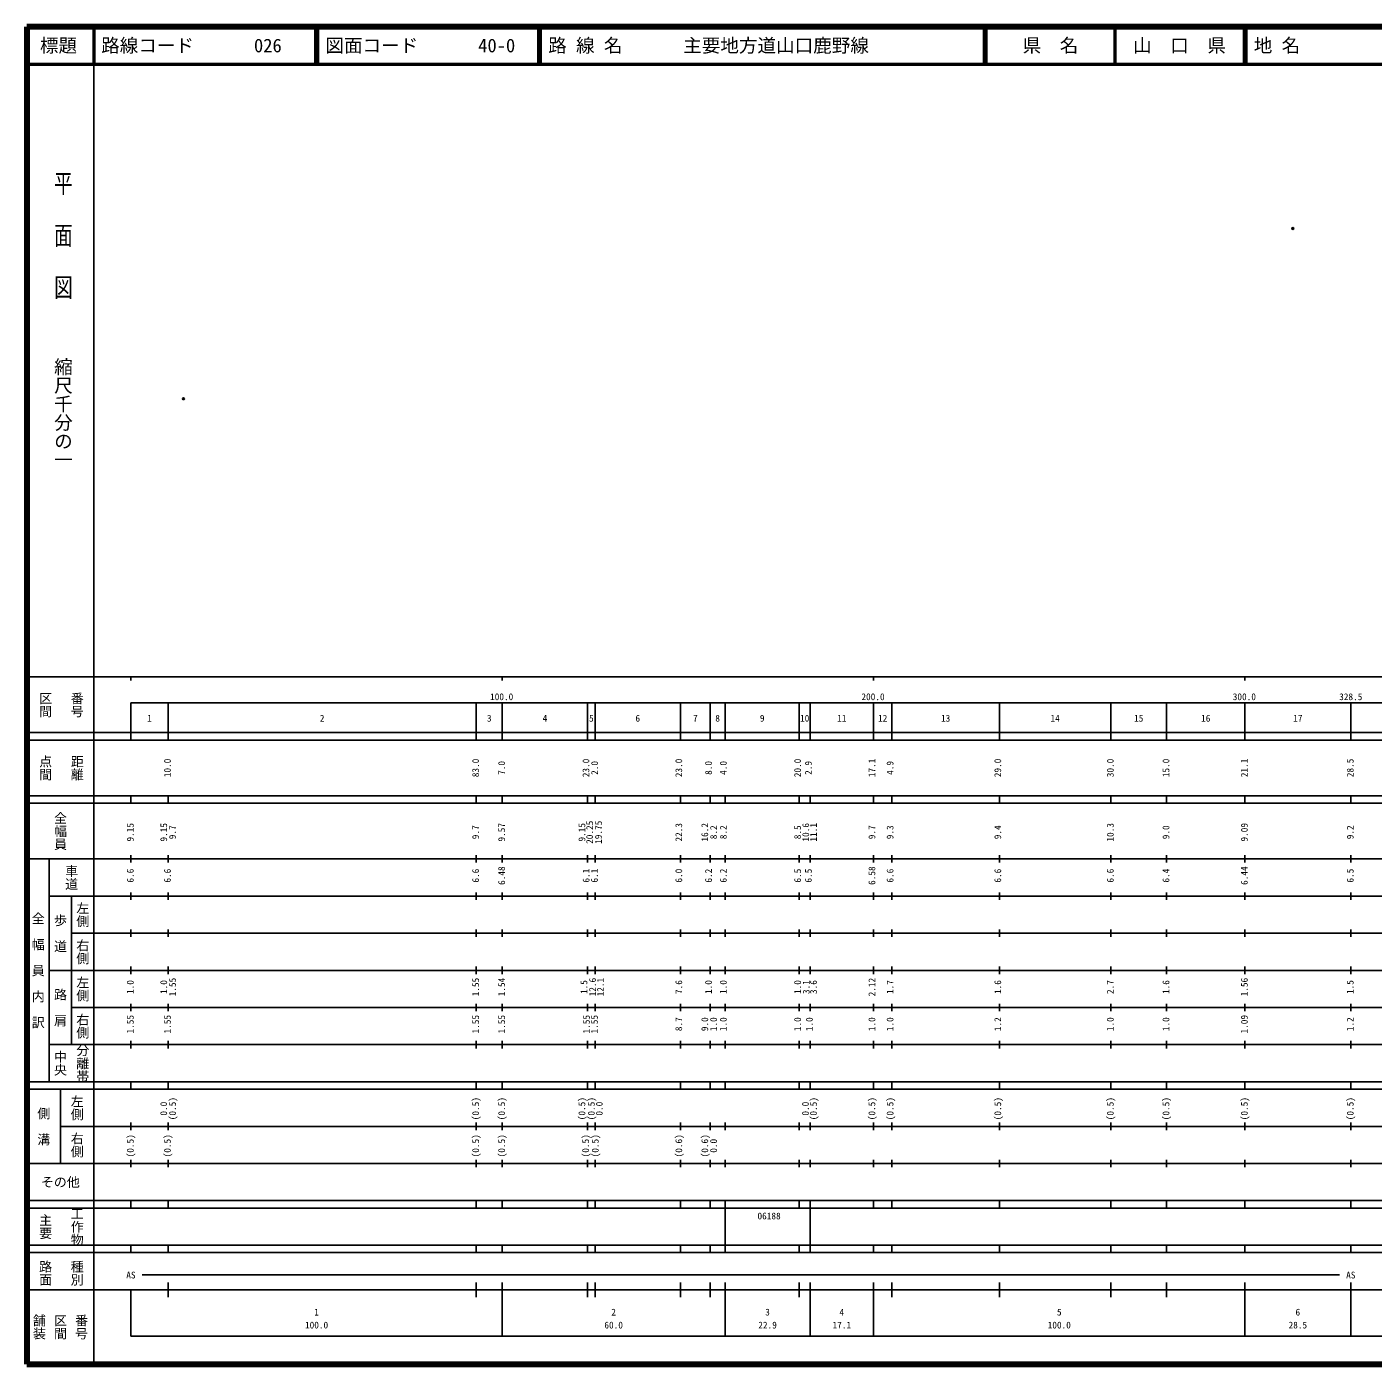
# Model space of a CAD drawing. Units: millimetres on the paper. Extents: x 40 to 680, y 20 to 380.
# Drawn here: x 40 to 402.5, y 20 to 380 of the extents above; entities that cross this region are included whole.
import ezdxf
from ezdxf.enums import TextEntityAlignment as Align

# ---------------------------------------------------------------- set-up
doc = ezdxf.new("R2010")
doc.units = ezdxf.units.MM
doc.header["$PDMODE"] = 32
doc.header["$PDSIZE"] = 0.5
doc.layers.add('M-OTRS', color=6, linetype='Continuous')
doc.layers.add('M-TTL-TXT', color=7, linetype='Continuous')
for name, color, linetype, lineweight in [('M-TTL', 2, 'Continuous', 140), ('M-TTL-BAND', 7, 'Continuous', 25), ('M-TTL-LINE', 7, 'Continuous', 50)]:
    doc.layers.add(name, color=color, linetype=linetype, lineweight=lineweight)
doc.styles.add('@ＭＳ ゴシック', font='')
doc.styles.add('ＭＳ ゴシック', font='')
doc.styles.get('@ＭＳ ゴシック').set_extended_font_data('@MS Gothic')
doc.styles.get('ＭＳ ゴシック').set_extended_font_data('MS Gothic')

msp = doc.modelspace()

# ---------------------------------------------------------------- linework, layer by layer
at = {"layer": 'M-OTRS'}
for p in [(380.881, 325.73), (82.145, 279.908)]:
    msp.add_point(p, dxfattribs=at)
at = {"layer": 'M-TTL'}
for p, q in [((40, 380), (40, 20)), ((680, 380), (40, 380)), ((40, 20), (680, 20))]:
    msp.add_line(p, q, dxfattribs=at)
at = {"layer": 'M-TTL-BAND'}
for p, q in [((58, 370), (58, 20)), ((40, 205), (579, 205)), ((68, 205), (68, 204)), ((168, 205), (168, 204)), ((268, 205), (268, 204)), ((368, 205), (368, 204)), ((68, 198), (579, 198)), ((68, 198), (68, 188)), ((78, 188), (78, 198)), ((161, 188), (161, 198)), ((168, 188), (168, 198)), ((191, 188), (191, 198)), ((193, 188), (193, 198)), ((216, 188), (216, 198)), ((224, 188), (224, 198)), ((228, 188), (228, 198)), ((248, 188), (248, 198)), ((250.9, 188), (250.9, 198)), ((268, 188), (268, 198)), ((272.9, 188), (272.9, 198)), ((301.9, 188), (301.9, 198)), ((331.9, 188), (331.9, 198)), ((346.9, 188), (346.9, 198)), ((368, 188), (368, 198)), ((396.5, 188), (396.5, 198)), ((40, 190), (579, 190)), ((40, 188), (579, 188)), ((40, 173), (579, 173)), ((40, 171), (579, 171)), ((68, 171), (68, 173)), ((78, 171), (78, 173)), ((161, 171), (161, 173)), ((168, 171), (168, 173)), ((191, 171), (191, 173)), ((193, 171), (193, 173)), ((216, 171), (216, 173)), ((224, 171), (224, 173)), ((228, 171), (228, 173)), ((248, 171), (248, 173)), ((250.9, 171), (250.9, 173)), ((268, 171), (268, 173)), ((272.9, 171), (272.9, 173)), ((301.9, 171), (301.9, 173)), ((331.9, 171), (331.9, 173)), ((346.9, 171), (346.9, 173)), ((368, 171), (368, 173)), ((396.5, 171), (396.5, 173)), ((40, 156), (579, 156)), ((46, 96), (46, 156)), ((68, 155), (68, 157)), ((78, 155), (78, 157)), ((161, 155), (161, 157)), ((168, 155), (168, 157)), ((191, 155), (191, 157)), ((193, 155), (193, 157)), ((216, 155), (216, 157)), ((224, 155), (224, 157)), ((228, 155), (228, 157)), ((248, 155), (248, 157)), ((250.9, 155), (250.9, 157)), ((268, 155), (268, 157)), ((272.9, 155), (272.9, 157)), ((301.9, 155), (301.9, 157)), ((331.9, 155), (331.9, 157)), ((346.9, 155), (346.9, 157)), ((368, 155), (368, 157)), ((396.5, 155), (396.5, 157)), ((46, 146), (579, 146)), ((52, 146), (52, 106)), ((68, 145), (68, 147)), ((78, 145), (78, 147)), ((161, 145), (161, 147)), ((168, 145), (168, 147)), ((191, 145), (191, 147)), ((193, 145), (193, 147)), ((216, 145), (216, 147)), ((224, 145), (224, 147)), ((228, 145), (228, 147)), ((248, 145), (248, 147)), ((250.9, 145), (250.9, 147)), ((268, 145), (268, 147)), ((272.9, 145), (272.9, 147)), ((301.9, 145), (301.9, 147)), ((331.9, 145), (331.9, 147)), ((346.9, 145), (346.9, 147)), ((368, 145), (368, 147)), ((396.5, 145), (396.5, 147)), ((52, 136), (579, 136)), ((68, 135), (68, 137)), ((78, 135), (78, 137)), ((161, 135), (161, 137)), ((168, 135), (168, 137)), ((191, 135), (191, 137)), ((193, 135), (193, 137)), ((216, 135), (216, 137)), ((224, 135), (224, 137)), ((228, 135), (228, 137)), ((248, 135), (248, 137)), ((250.9, 135), (250.9, 137)), ((268, 135), (268, 137)), ((272.9, 135), (272.9, 137)), ((301.9, 135), (301.9, 137)), ((331.9, 135), (331.9, 137)), ((346.9, 135), (346.9, 137)), ((368, 135), (368, 137)), ((396.5, 135), (396.5, 137)), ((68, 125), (68, 127)), ((78, 125), (78, 127)), ((161, 125), (161, 127)), ((168, 125), (168, 127)), ((191, 125), (191, 127)), ((193, 125), (193, 127)), ((216, 125), (216, 127)), ((224, 125), (224, 127)), ((228, 125), (228, 127)), ((248, 125), (248, 127)), ((250.9, 125), (250.9, 127)), ((268, 125), (268, 127)), ((272.9, 125), (272.9, 127)), ((301.9, 125), (301.9, 127)), ((331.9, 125), (331.9, 127)), ((346.9, 125), (346.9, 127)), ((368, 125), (368, 127)), ((396.5, 125), (396.5, 127)), ((46, 126), (579, 126)), ((68, 115), (68, 117)), ((78, 115), (78, 117)), ((161, 115), (161, 117)), ((168, 115), (168, 117)), ((191, 115), (191, 117)), ((193, 115), (193, 117)), ((216, 115), (216, 117)), ((224, 115), (224, 117)), ((228, 115), (228, 117)), ((248, 115), (248, 117)), ((250.9, 115), (250.9, 117)), ((268, 115), (268, 117)), ((272.9, 115), (272.9, 117)), ((301.9, 115), (301.9, 117)), ((331.9, 115), (331.9, 117)), ((346.9, 115), (346.9, 117)), ((368, 115), (368, 117)), ((396.5, 115), (396.5, 117)), ((52, 116), (579, 116)), ((46, 106), (579, 106)), ((68, 105), (68, 107)), ((78, 105), (78, 107)), ((161, 105), (161, 107)), ((168, 105), (168, 107)), ((191, 105), (191, 107)), ((193, 105), (193, 107)), ((216, 105), (216, 107)), ((224, 105), (224, 107)), ((228, 105), (228, 107)), ((248, 105), (248, 107)), ((250.9, 105), (250.9, 107)), ((268, 105), (268, 107)), ((272.9, 105), (272.9, 107)), ((301.9, 105), (301.9, 107)), ((331.9, 105), (331.9, 107)), ((346.9, 105), (346.9, 107)), ((368, 105), (368, 107)), ((396.5, 105), (396.5, 107)), ((40, 96), (579, 96)), ((68, 94), (68, 96)), ((78, 94), (78, 96)), ((161, 94), (161, 96)), ((168, 94), (168, 96)), ((191, 94), (191, 96)), ((193, 94), (193, 96)), ((216, 94), (216, 96)), ((224, 94), (224, 96)), ((228, 94), (228, 96)), ((248, 94), (248, 96)), ((250.9, 94), (250.9, 96)), ((268, 94), (268, 96)), ((272.9, 94), (272.9, 96)), ((301.9, 94), (301.9, 96)), ((331.9, 94), (331.9, 96)), ((346.9, 94), (346.9, 96)), ((368, 94), (368, 96)), ((396.5, 94), (396.5, 96)), ((40, 94), (579, 94)), ((49, 94), (49, 74)), ((49, 84), (579, 84)), ((68, 83), (68, 85)), ((78, 83), (78, 85)), ((161, 83), (161, 85)), ((168, 83), (168, 85)), ((191, 83), (191, 85)), ((193, 83), (193, 85)), ((216, 83), (216, 85)), ((224, 83), (224, 85)), ((228, 83), (228, 85)), ((248, 83), (248, 85)), ((250.9, 83), (250.9, 85)), ((268, 83), (268, 85)), ((272.9, 83), (272.9, 85)), ((301.9, 83), (301.9, 85)), ((331.9, 83), (331.9, 85)), ((346.9, 83), (346.9, 85)), ((368, 83), (368, 85)), ((396.5, 83), (396.5, 85)), ((40, 74), (579, 74)), ((68, 73), (68, 75)), ((78, 73), (78, 75)), ((161, 73), (161, 75)), ((168, 73), (168, 75)), ((191, 73), (191, 75)), ((193, 73), (193, 75)), ((216, 73), (216, 75)), ((224, 73), (224, 75)), ((228, 73), (228, 75)), ((248, 73), (248, 75)), ((250.9, 73), (250.9, 75)), ((268, 73), (268, 75)), ((272.9, 73), (272.9, 75)), ((301.9, 73), (301.9, 75)), ((331.9, 73), (331.9, 75)), ((346.9, 73), (346.9, 75)), ((368, 73), (368, 75)), ((396.5, 73), (396.5, 75)), ((40, 64), (579, 64)), ((40, 62), (579, 62)), ((68, 62), (68, 64)), ((78, 62), (78, 64)), ((161, 62), (161, 64)), ((168, 62), (168, 64)), ((191, 62), (191, 64)), ((193, 62), (193, 64)), ((216, 62), (216, 64)), ((224, 62), (224, 64)), ((228, 62), (228, 64)), ((228, 52), (228, 62)), ((248, 62), (248, 64)), ((250.9, 62), (250.9, 64)), ((250.9, 52), (250.9, 62)), ((268, 62), (268, 64)), ((272.9, 62), (272.9, 64)), ((301.9, 62), (301.9, 64)), ((331.9, 62), (331.9, 64)), ((346.9, 62), (346.9, 64)), ((368, 62), (368, 64)), ((396.5, 62), (396.5, 64)), ((40, 52), (579, 52)), ((68, 50), (68, 52)), ((78, 50), (78, 52)), ((161, 50), (161, 52)), ((168, 50), (168, 52)), ((191, 50), (191, 52)), ((193, 50), (193, 52)), ((216, 50), (216, 52)), ((224, 50), (224, 52)), ((228, 50), (228, 52)), ((248, 50), (248, 52)), ((250.9, 50), (250.9, 52)), ((268, 50), (268, 52)), ((272.9, 50), (272.9, 52)), ((301.9, 50), (301.9, 52)), ((331.9, 50), (331.9, 52)), ((346.9, 50), (346.9, 52)), ((368, 50), (368, 52)), ((396.5, 50), (396.5, 52)), ((40, 50), (579, 50)), ((71, 44), (393.5, 44)), ((40, 40), (579, 40)), ((68, 40), (68, 27.5)), ((78, 38), (78, 42)), ((161, 38), (161, 42)), ((168, 27.5), (168, 42)), ((191, 38), (191, 42)), ((193, 38), (193, 42)), ((216, 38), (216, 42)), ((224, 38), (224, 42)), ((228, 27.5), (228, 42)), ((248, 38), (248, 42)), ((250.9, 27.5), (250.9, 42)), ((268, 27.5), (268, 42)), ((272.9, 38), (272.9, 42)), ((301.9, 38), (301.9, 42)), ((331.9, 38), (331.9, 42)), ((346.9, 38), (346.9, 42)), ((368, 27.5), (368, 42)), ((396.5, 27.5), (396.5, 42)), ((68, 27.5), (579, 27.5))]:
    msp.add_line(p, q, dxfattribs=at)
at = {"layer": 'M-TTL-LINE'}
for p, q in [((58, 380), (58, 370)), ((117.75, 380), (117.75, 370)), ((118.25, 380), (118.25, 370)), ((177.75, 380), (177.75, 370)), ((178.25, 380), (178.25, 370)), ((297.75, 380), (297.75, 370)), ((298.25, 380), (298.25, 370)), ((333, 380), (333, 370)), ((367.75, 380), (367.75, 370)), ((368.25, 380), (368.25, 370)), ((40, 370), (680, 370))]:
    msp.add_line(p, q, dxfattribs=at)

# ---------------------------------------------------------------- texts
at = {"layer": 'M-TTL-BAND', "style": '@ＭＳ ゴシック', "width": 1.4}
msp.add_text('平  面  図', height=3.666, rotation=270, dxfattribs=at).set_placement((49.777, 306.475), align=Align.MIDDLE_RIGHT)
at = {"layer": 'M-TTL-BAND', "style": '@ＭＳ ゴシック'}
msp.add_text('縮尺千分の一', height=3.666, rotation=270, dxfattribs=at).set_placement((49.777, 261.03), align=Align.MIDDLE_RIGHT)
for s, p in [('区間', (45, 197.5)), ('番号', (53.5, 197.5)), ('点間', (45, 180.5)), ('距離', (53.5, 180.5)), ('全幅員', (49, 163.5)), ('車道', (52, 151)), ('全\u3000幅\u3000員\u3000内\u3000訳', (43, 126)), ('左側', (55, 141)), ('歩\u3000道', (49, 136)), ('右側', (55, 131)), ('左側', (55, 121)), ('路\u3000肩', (49, 116)), ('右側', (55, 111)), ('分離帯', (55, 101)), ('中央', (49, 101)), ('左側', (53.5, 89)), ('側\u3000溝', (44.5, 84)), ('右側', (53.5, 79)), ('工作物', (53.5, 57)), ('主要', (45, 57)), ('路面', (45, 44.5)), ('種別', (53.5, 44.5)), ('舗装', (43.333, 30)), ('区間', (49, 30)), ('番号', (54.667, 30))]:
    msp.add_text(s, height=2.566, rotation=270, dxfattribs=at).set_placement(p, align=Align.MIDDLE_CENTER)
at = {"layer": 'M-TTL-BAND', "style": 'ＭＳ ゴシック'}
for s, p in [('100.0', (167.844, 198.195)), ('200.0', (267.844, 198.195)), ('300.0', (367.844, 198.195)), ('328.5', (396.5, 198.195)), ('1', (73, 192.405)), ('2', (119.5, 192.405)), ('3', (164.5, 192.405)), ('4', (179.5, 192.405)), ('5', (192, 192.405)), ('6', (204.5, 192.405)), ('7', (220, 192.405)), ('8', (226, 192.405)), ('9', (238, 192.405)), ('10', (249.45, 192.405)), ('11', (259.45, 192.405)), ('12', (270.45, 192.405)), ('13', (287.4, 192.405)), ('14', (316.9, 192.405)), ('15', (339.4, 192.405)), ('16', (357.45, 192.405)), ('17', (382.25, 192.405)), ('AS', (68, 42.5)), ('AS', (396.5, 42.5)), ('1', (118, 32.523)), ('2', (198, 32.523)), ('3', (239.45, 32.523)), ('4', (259.45, 32.523)), ('5', (318, 32.523)), ('6', (382.25, 32.523)), ('100.0', (118, 29.033)), ('60.0', (198, 29.033)), ('22.9', (239.45, 29.033)), ('17.1', (259.45, 29.033)), ('100.0', (318, 29.033)), ('28.5', (382.25, 29.033))]:
    msp.add_text(s, height=1.833, dxfattribs=at).set_placement(p, align=Align.BOTTOM_CENTER)
for s, p in [('10.0', (79.297, 180.5)), ('83.0', (162.297, 180.5)), ('7.0', (169.297, 180.5)), ('23.0', (192, 180.5)), ('2.0', (194.34, 180.5)), ('23.0', (217, 180.5)), ('8.0', (225, 180.5)), ('4.0', (229, 180.5)), ('20.0', (249, 180.5)), ('2.9', (251.9, 180.5)), ('17.1', (269, 180.5)), ('4.9', (273.9, 180.5)), ('29.0', (302.9, 180.5)), ('30.0', (333.202, 180.5)), ('15.0', (348.202, 180.5)), ('21.1', (369.302, 180.5)), ('28.5', (397.802, 180.5)), ('9.15', (69.297, 163.174)), ('9.15', (78.297, 163.174)), ('9.7', (80.667, 163.174)), ('9.7', (162.297, 163.174)), ('9.57', (169.297, 163.174)), ('9.15', (190.905, 163.174)), ('20.25', (193, 163.174)), ('19.75', (195.37, 163.174)), ('22.3', (217, 163.174)), ('16.2', (224, 163.174)), ('8.2', (226.37, 163.174)), ('8.2', (229, 163.174)), ('8.5', (249, 163.174)), ('10.6', (251.187, 163.174)), ('11.1', (253.27, 163.174)), ('9.7', (269, 163.174)), ('9.3', (273.9, 163.174)), ('9.4', (302.9, 163.174)), ('10.3', (333.202, 163.174)), ('9.0', (348.202, 163.174)), ('9.09', (369.302, 163.174)), ('9.2', (397.802, 163.174)), ('6.6', (69.297, 151.5)), ('6.6', (79.297, 151.5)), ('6.6', (162.297, 151.5)), ('6.48', (169.297, 151.5)), ('6.1', (192.041, 151.5)), ('6.1', (194.29, 151.5)), ('6.0', (217, 151.5)), ('6.2', (225, 151.5)), ('6.2', (229, 151.5)), ('6.5', (249, 151.5)), ('6.5', (251.9, 151.5)), ('6.58', (269, 151.5)), ('6.6', (273.9, 151.5)), ('6.6', (302.9, 151.5)), ('6.6', (333.202, 151.5)), ('6.4', (348.202, 151.5)), ('6.44', (369.302, 151.5)), ('6.5', (397.802, 151.5)), ('1.55', (80.667, 121.5)), ('1.55', (162.297, 121.5)), ('1.54', (169.297, 121.5)), ('12.6', (193.779, 121.5)), ('12.1', (195.902, 121.5)), ('2.12', (269, 121.5)), ('1.56', (369.302, 121.5)), ('1.0', (69.297, 121.5)), ('1.0', (78.297, 121.5)), ('1.5', (191.462, 121.5)), ('7.6', (217, 121.5)), ('1.0', (225, 121.5)), ('1.0', (229, 121.5)), ('1.0', (249, 121.5)), ('3.1', (251.312, 121.5)), ('3.6', (253.27, 121.5)), ('1.7', (273.9, 121.5)), ('1.6', (302.9, 121.5)), ('2.7', (333.202, 121.5)), ('1.6', (348.202, 121.5)), ('1.5', (397.802, 121.5)), ('1.55', (69.297, 111.5)), ('1.55', (79.297, 111.5)), ('1.55', (162.297, 111.5)), ('1.55', (169.297, 111.5)), ('1.55', (192.132, 111.5)), ('1.55', (194.287, 111.5)), ('8.7', (217, 111.5)), ('9.0', (224, 111.5)), ('1.0', (226.37, 111.5)), ('1.0', (229, 111.5)), ('1.0', (249, 111.5)), ('1.0', (252.171, 111.5)), ('1.0', (269, 111.5)), ('1.0', (273.9, 111.5)), ('1.2', (302.9, 111.5)), ('1.0', (333.202, 111.5)), ('1.0', (348.202, 111.5)), ('1.09', (369.302, 111.5)), ('1.2', (397.802, 111.5)), ('(0.5)', (80.667, 88.764)), ('(0.5)', (162.297, 88.764)), ('(0.5)', (169.297, 88.764)), ('(0.5)', (190.905, 88.764)), ('(0.5)', (193.446, 88.764)), ('(0.5)', (253.27, 88.764)), ('(0.5)', (269, 88.764)), ('(0.5)', (273.9, 88.764)), ('(0.5)', (302.9, 88.764)), ('(0.5)', (333.202, 88.764)), ('(0.5)', (348.202, 88.764)), ('(0.5)', (369.302, 88.764)), ('(0.5)', (397.802, 88.764)), ('0.0', (78.297, 88.764)), ('0.0', (195.586, 88.764)), ('0.0', (251.117, 88.764)), ('(0.5)', (69.297, 78.764)), ('(0.5)', (79.297, 78.764)), ('(0.5)', (162.297, 78.764)), ('(0.5)', (169.297, 78.764)), ('(0.5)', (191.895, 78.764)), ('(0.5)', (194.495, 78.764)), ('(0.6)', (217, 78.764)), ('(0.6)', (224, 78.764)), ('0.0', (226.37, 78.764))]:
    msp.add_text(s, height=1.833, rotation=90, dxfattribs=at).set_placement(p, align=Align.BOTTOM_CENTER)
msp.add_text('その他', height=2.566, dxfattribs=at).set_placement((49, 69), align=Align.MIDDLE_CENTER)
msp.add_text('06188', height=1.833, dxfattribs=at).set_placement((236.739, 58.405), align=Align.BOTTOM_LEFT)
at = {"layer": 'M-TTL-TXT', "style": 'ＭＳ ゴシック'}
for s, p in [('標題', (48.5, 375)), ('県\u3000名', (315.625, 375)), ('山\u3000口\u3000県', (350.375, 375))]:
    msp.add_text(s, height=3.666, dxfattribs=at).set_placement(p, align=Align.MIDDLE_CENTER)
for s, p in [('路線コード', (60, 375)), ('図面コード', (120.38, 375)), ('路 線 名', (180.38, 375)), ('主要地方道山口鹿野線', (216.734, 375)), ('地 名', (370.38, 375)), ('026', (101.142, 375)), ('40-0', (161.521, 375))]:
    msp.add_text(s, height=3.666, dxfattribs=at).set_placement(p, align=Align.MIDDLE_LEFT)

doc.saveas('drawing.dxf')
